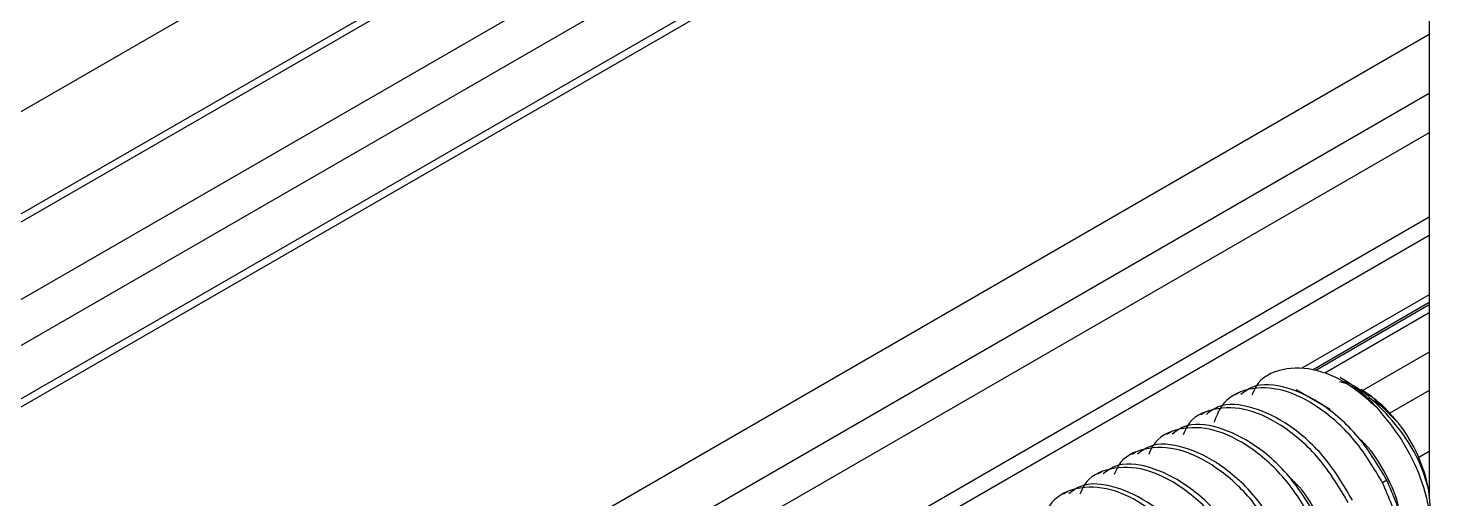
# Model space of a CAD drawing. Extents: x 0 to 9.5, y -12.2 to 0.1.
# Drawn here: x 5.225 to 6.126, y -8.317 to -8.014 of the extents above; entities that cross this region are included whole.
import ezdxf

# ---------------------------------------------------------------- set-up
doc = ezdxf.new("R2010")
doc.units = 0
doc.header["$LTSCALE"] = 0.5
doc.header["$MEASUREMENT"] = 0
doc.layers.add('Hardware', color=242, linetype='CONTINUOUS')
doc.layers.add('Housing', color=150, linetype='CONTINUOUS')

msp = doc.modelspace()

# ---------------------------------------------------------------- linework, layer by layer
at = {"layer": 'Hardware', "linetype": 'Continuous', "lineweight": 25, "transparency": 16777216}
for p, q in [((5.13485, -8.11748), (5.63124, -7.83092)), ((6.07304, -8.24301), (6.06748, -8.24148)), ((6.07102, -8.24074), (6.06764, -8.23879)), ((6.00308, -8.24833), (6.00032, -8.24992)), ((6.08199, -8.24708), (6.081, -8.2465)), ((5.98098, -8.26108), (5.97822, -8.26268)), ((5.95889, -8.27384), (5.95612, -8.27543)), ((5.93679, -8.2866), (5.93403, -8.28819)), ((5.91469, -8.29935), (5.91193, -8.30095)), ((6.09769, -8.30475), (6.09493, -8.30635)), ((5.89259, -8.31211), (5.88983, -8.3137)), ((6.12562, -8.32265), (6.12463, -8.3114))]:
    msp.add_line(p, q, dxfattribs=at)
at = {"layer": 'Hardware', "linetype": 'Continuous', "lineweight": 25, "transparency": 16777216, "flags": 128}
msp.add_lwpolyline([(6.1052, -8.26819), (6.08802, -8.25105), (6.08199, -8.24708)], dxfattribs=at)
at = {"layer": 'Hardware', "linetype": 'Continuous', "lineweight": 25, "transparency": 16777216}
for centre, radius, start, end in [((6.01664, -8.32477), 0.09997, 42.00332, 59.32436), ((6.02578, -8.32988), 0.10056, 10.58815, 37.83921)]:
    msp.add_arc(centre, radius, start, end, dxfattribs=at)
for points, knots in [([(6.09093, -8.25788), (6.08617, -8.25365), (6.07397, -8.24282), (6.05241, -8.23244), (6.03025, -8.23221), (6.0155, -8.23917), (6.01175, -8.24828), (6.01095, -8.25022)], [0, 0, 0, 0, 0.16022, 0.411249, 0.670367, 0.929485, 1, 1, 1, 1]), ([(6.12463, -8.3114), (6.12316, -8.30607), (6.12022, -8.29541), (6.10994, -8.27685), (6.09537, -8.25922), (6.08126, -8.24633), (6.07272, -8.24219), (6.07076, -8.24124)], [0, 0, 0, 0, 0.213265, 0.426, 0.668379, 0.92368, 1, 1, 1, 1]), ([(6.09493, -8.30635), (6.08946, -8.29714), (6.07837, -8.2785), (6.05487, -8.25737), (6.03041, -8.24517), (6.00801, -8.24484), (5.99228, -8.25306), (5.98805, -8.26405), (5.98664, -8.26773)], [0, 0, 0, 0, 0.179913, 0.364561, 0.54189, 0.724932, 0.907975, 1, 1, 1, 1]), ([(6.09769, -8.30475), (6.09223, -8.29556), (6.08116, -8.27693), (6.05755, -8.25565), (6.03347, -8.24403), (6.01414, -8.24197), (6.00628, -8.24789), (6.00389, -8.24969)], [0, 0, 0, 0, 0.223495, 0.452872, 0.673155, 0.900538, 1, 1, 1, 1]), ([(6.1052, -8.26819), (6.10063, -8.26287), (6.09297, -8.25396), (6.08424, -8.24897), (6.08072, -8.24696)], [0, 0, 0, 0, 0.596898, 1, 1, 1, 1]), ([(6.07283, -8.3191), (6.06736, -8.3099), (6.05627, -8.29125), (6.03278, -8.27014), (6.00828, -8.25789), (5.98605, -8.25775), (5.97136, -8.26463), (5.96763, -8.27365), (5.96686, -8.27551)], [0, 0, 0, 0, 0.188232, 0.381419, 0.566947, 0.758453, 0.94996, 1, 1, 1, 1]), ([(6.0756, -8.31751), (6.07013, -8.30832), (6.05906, -8.28969), (6.03546, -8.2684), (6.01138, -8.25679), (5.99204, -8.25472), (5.98418, -8.26064), (5.98179, -8.26244)], [0, 0, 0, 0, 0.223495, 0.452871, 0.673155, 0.900537, 1, 1, 1, 1]), ([(6.08555, -8.25175), (6.08634, -8.25211), (6.09324, -8.2552), (6.09958, -8.26209), (6.1052, -8.26819)], [0, 0, 0, 0, 0.113986, 1, 1, 1, 1]), ([(6.09093, -8.25788), (6.09657, -8.26463), (6.10805, -8.27839), (6.11999, -8.30318), (6.1261, -8.32732), (6.12569, -8.34844), (6.11864, -8.36311), (6.11126, -8.37045), (6.106, -8.37038), (6.10595, -8.37038)], [0, 0, 0, 0, 0.1654669, 0.3370474, 0.5062527, 0.6709022, 0.8355712, 0.9983218, 1, 1, 1, 1]), ([(6.0535, -8.33026), (6.04803, -8.32107), (6.03696, -8.30244), (6.01336, -8.28116), (5.98928, -8.26955), (5.96994, -8.26748), (5.96209, -8.2734), (5.9597, -8.2752)], [0, 0, 0, 0, 0.223495, 0.452872, 0.673155, 0.900538, 1, 1, 1, 1]), ([(6.05074, -8.33186), (6.04526, -8.32266), (6.03418, -8.30401), (6.01069, -8.28289), (5.98618, -8.27065), (5.96395, -8.27051), (5.94926, -8.27739), (5.94553, -8.2864), (5.94476, -8.28827)], [0, 0, 0, 0, 0.188232, 0.381419, 0.566947, 0.758453, 0.94996, 1, 1, 1, 1]), ([(6.02864, -8.34461), (6.02317, -8.33541), (6.01208, -8.31676), (5.98859, -8.29565), (5.96409, -8.2834), (5.94185, -8.28327), (5.92717, -8.29014), (5.92344, -8.29916), (5.92266, -8.30103)], [0, 0, 0, 0, 0.188232, 0.381419, 0.566947, 0.758453, 0.94996, 1, 1, 1, 1]), ([(6.0314, -8.34302), (6.02594, -8.33383), (6.01486, -8.3152), (5.99126, -8.29392), (5.96718, -8.2823), (5.94784, -8.28024), (5.93999, -8.28615), (5.9376, -8.28796)], [0, 0, 0, 0, 0.223495, 0.452872, 0.673155, 0.900538, 1, 1, 1, 1]), ([(6.10555, -8.32595), (6.10546, -8.32468), (6.10494, -8.31718), (6.09736, -8.30103), (6.08826, -8.28539), (6.08142, -8.27951), (6.08039, -8.27862)], [0, 0, 0, 0, 0.085019, 0.505219, 0.925416, 1, 1, 1, 1]), ([(6.00654, -8.35737), (6.00107, -8.34817), (5.98998, -8.32952), (5.96649, -8.3084), (5.94199, -8.29616), (5.91976, -8.29602), (5.90507, -8.3029), (5.90134, -8.31192), (5.90057, -8.31378)], [0, 0, 0, 0, 0.188232, 0.381419, 0.566947, 0.758453, 0.94996, 1, 1, 1, 1]), ([(6.0093, -8.35578), (6.00384, -8.34658), (5.99277, -8.32796), (5.96916, -8.30667), (5.94509, -8.29506), (5.92575, -8.29299), (5.91789, -8.29891), (5.9155, -8.30071)], [0, 0, 0, 0, 0.223495, 0.452871, 0.673155, 0.900537, 1, 1, 1, 1]), ([(6.06135, -8.35146), (6.06126, -8.3502), (6.06075, -8.3427), (6.05316, -8.32654), (6.04407, -8.3109), (6.03723, -8.30502), (6.0362, -8.30413)], [0, 0, 0, 0, 0.085019, 0.505219, 0.925416, 1, 1, 1, 1]), ([(6.09531, -8.38262), (6.09821, -8.38121), (6.1061, -8.37736), (6.11138, -8.35952), (6.11003, -8.33367), (6.10177, -8.31431), (6.09769, -8.30475)], [0, 0, 0, 0, 0.1596846, 0.4346705, 0.7210048, 1, 1, 1, 1]), ([(5.98445, -8.37013), (5.97897, -8.36093), (5.96789, -8.34228), (5.94439, -8.32115), (5.91993, -8.30896), (5.89753, -8.30863), (5.8818, -8.31684), (5.87757, -8.32784), (5.87615, -8.33151)], [0, 0, 0, 0, 0.179913, 0.364562, 0.54189, 0.724933, 0.907975, 1, 1, 1, 1]), ([(5.98721, -8.36853), (5.98174, -8.35934), (5.97067, -8.34071), (5.94707, -8.31943), (5.92299, -8.30782), (5.90365, -8.30575), (5.8958, -8.31167), (5.8934, -8.31347)], [0, 0, 0, 0, 0.223495, 0.452872, 0.673155, 0.900538, 1, 1, 1, 1]), ([(6.06564, -8.38523), (6.06602, -8.38547), (6.07358, -8.39024), (6.0871, -8.38947), (6.10176, -8.38105), (6.1088, -8.36139), (6.10723, -8.3352), (6.09899, -8.31588), (6.09493, -8.30635)], [0, 0, 0, 0, 0.010571, 0.210034, 0.409497, 0.602734, 0.803946, 1, 1, 1, 1])]:
    msp.add_open_spline(points, degree=3, knots=knots, dxfattribs=at)
at = {"layer": 'Housing', "linetype": 'Continuous', "lineweight": 25, "transparency": 16777216}
for p, q in [((4.92812, -8.30768), (6.10401, -7.62886)), ((6.10181, -7.62505), (4.93123, -8.30081)), ((6.12458, -7.66689), (4.91312, -8.36625)), ((6.12492, -7.67015), (6.12492, -8.31469)), ((6.12492, -7.69626), (4.93123, -8.38536)), ((4.92812, -8.42638), (6.12492, -7.73549)), ((6.12492, -7.73041), (4.93123, -8.41951)), ((6.12492, -8.01855), (4.84378, -8.75814)), ((6.12492, -8.05629), (4.87647, -8.777)), ((6.12492, -8.0816), (4.88778, -8.79578)), ((6.12492, -8.13575), (4.88778, -8.84993)), ((4.87945, -8.8663), (6.12492, -8.1473)), ((6.12492, -8.1856), (6.04309, -8.23284)), ((6.12492, -8.19068), (6.05025, -8.23378)), ((6.12492, -8.19216), (6.0521, -8.23419)), ((6.12492, -8.19723), (6.05788, -8.23593)), ((6.12492, -8.22254), (6.07995, -8.2485)), ((6.06128, -8.25927), (6.03936, -8.24662)), ((6.12492, -8.24703), (6.09951, -8.2617)), ((6.12492, -8.28622), (6.11815, -8.29013)), ((6.12492, -8.31072), (6.1245, -8.31096))]:
    msp.add_line(p, q, dxfattribs=at)

doc.saveas('drawing.dxf')
